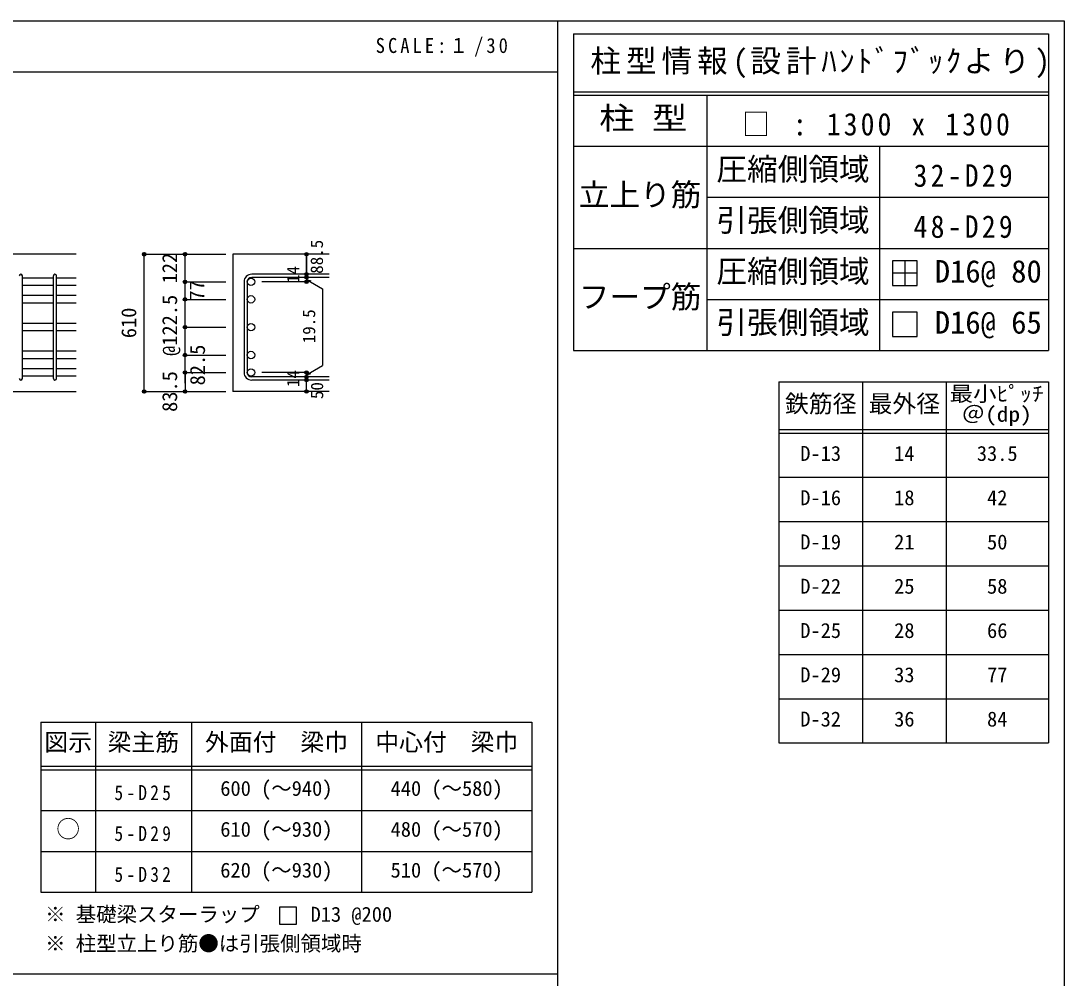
# Model space of a CAD drawing. Units: millimetres at full size, sheet at 1:30, with parts at other scales. Extents: x -5973 to 5954, y -4195 to 4201.
# Drawn here: x 1359 to 5954, y -15 to 4201 of the extents above; entities that cross this region are included whole.
import ezdxf
from ezdxf.enums import TextEntityAlignment as Align

# ---------------------------------------------------------------- set-up
doc = ezdxf.new("R2010")
doc.units = ezdxf.units.MM
doc.header["$LTSCALE"] = 30
doc.header["$PDMODE"] = 32
doc.header["$PDSIZE"] = 15
for name, color, linetype in [('0-1_躯体線', 2, 'Continuous'), ('0-5_基礎梁筋', 7, 'Continuous'), ('0-6_スタラップ筋', 7, 'Continuous'), ('0-D_寸法', 4, 'Continuous'), ('6-7_文字', 7, 'Continuous'), ('6-E_枠', 7, 'Continuous'), ('7-1', 7, 'Continuous'), ('7-7_文字', 7, 'Continuous'), ('F-0_枠', 6, 'Continuous')]:
    doc.layers.add(name, color=color, linetype=linetype)
doc.styles.add('ＭＳ ゴシック', font='')
doc.styles.get('ＭＳ ゴシック').set_extended_font_data('MS Gothic')

msp = doc.modelspace()

# ---------------------------------------------------------------- linework, layer by layer
at = {"layer": '0-1_躯体線'}
for p, q in [((1602.44, 3173.3), (-97.56, 3173.3)), ((2717.44, 3173.3), (2292.44, 3173.3)), ((2292.44, 3173.3), (2292.44, 2568.8)), ((1202.44, 2568.8), (1602.44, 2568.8)), ((2717.44, 2568.8), (2292.44, 2568.8))]:
    msp.add_line(p, q, dxfattribs=at)
at = {"layer": '0-5_基礎梁筋'}
for p, q in [((1502.44, 3068.1), (1366.44, 3068.1)), ((1502.44, 3035.1), (1366.44, 3035.1)), ((1602.44, 3068.1), (1516.44, 3068.1)), ((1602.44, 3035.1), (1516.44, 3035.1)), ((1502.44, 2991.1), (1366.44, 2991.1)), ((1602.44, 2991.1), (1516.44, 2991.1)), ((1502.44, 2958.1), (1366.44, 2958.1)), ((1602.44, 2958.1), (1516.44, 2958.1)), ((1502.44, 2868.45), (1366.44, 2868.45)), ((1602.44, 2868.45), (1516.44, 2868.45)), ((1502.44, 2835.45), (1366.44, 2835.45)), ((1602.44, 2835.45), (1516.44, 2835.45)), ((1502.44, 2745.8), (1366.44, 2745.8)), ((1502.44, 2712.8), (1366.44, 2712.8)), ((1602.44, 2745.8), (1516.44, 2745.8)), ((1602.44, 2712.8), (1516.44, 2712.8)), ((1502.44, 2668.8), (1366.44, 2668.8)), ((1602.44, 2668.8), (1516.44, 2668.8)), ((1502.44, 2635.8), (1366.44, 2635.8)), ((1602.44, 2635.8), (1516.44, 2635.8))]:
    msp.add_line(p, q, dxfattribs=at)
at = {"layer": '0-5_基礎梁筋', "color": 3}
for centre in [(2372.94, 3051.6), (2372.94, 2974.6), (2372.94, 2851.95), (2372.94, 2729.3), (2372.94, 2652.3)]:
    msp.add_circle(centre, 16.5, dxfattribs=at)
at = {"layer": '0-6_スタラップ筋'}
for p, q in [((2717.44, 3085.1), (2375.94, 3085.1)), ((1366.44, 2625.8), (1366.44, 3078.1)), ((1502.44, 2625.8), (1502.44, 3078.1)), ((1516.44, 2625.8), (1516.44, 3078.1)), ((2342.44, 3051.6), (2342.44, 2652.3)), ((2356.44, 3051.6), (2356.44, 2652.3)), ((2717.44, 3071.1), (2375.94, 3071.1)), ((2717.44, 2632.8), (2375.94, 2632.8)), ((2717.44, 2618.8), (2375.94, 2618.8))]:
    msp.add_line(p, q, dxfattribs=at)
for centre, radius, start, end in [((1359.44, 3078.1), 7, 0, 180), ((1509.44, 3078.1), 7, 0, 180), ((2375.94, 3051.6), 33.5, 90, 180), ((2375.94, 3051.6), 19.5, 90, 180), ((1359.44, 2625.8), 7, 180, 0), ((1509.44, 2625.8), 7, 180, 0), ((2375.94, 2652.3), 33.5, 180, 270), ((2375.94, 2652.3), 19.5, 180, 270)]:
    msp.add_arc(centre, radius, start, end, dxfattribs=at)
at = {"layer": '0-D_寸法'}
for p, q in [((1902.44, 3173.3), (2082.44, 3173.3)), ((1902.44, 3173.3), (2082.44, 3173.3)), ((1902.44, 2568.8), (1902.44, 3173.3)), ((1902.44, 2568.8), (1902.44, 3173.3)), ((2082.44, 3173.3), (2262.44, 3173.3)), ((2082.44, 3173.3), (2262.44, 3173.3)), ((2617.44, 3071.1), (2617.44, 3085.1)), ((2082.44, 3051.6), (2262.44, 3051.6)), ((2082.44, 3051.6), (2262.44, 3051.6)), ((2617.44, 3051.6), (2421.35, 3051.6)), ((2617.44, 3071.1), (2617.44, 3051.6)), ((2617.44, 3061.35), (2636.76, 3056.18)), ((2617.44, 3061.35), (2687.5, 3020.9)), ((2687.5, 3020.9), (2687.5, 2683)), ((2082.44, 2974.6), (2262.44, 2974.6)), ((2082.44, 2974.6), (2262.44, 2974.6)), ((2082.44, 2652.3), (2082.44, 2974.6)), ((2082.44, 2851.95), (2262.44, 2851.95)), ((2082.44, 2729.3), (2262.44, 2729.3)), ((2617.44, 2642.55), (2687.5, 2683)), ((2082.44, 2652.3), (2262.44, 2652.3)), ((2617.44, 2652.3), (2421.35, 2652.3)), ((2617.44, 2632.8), (2617.44, 2652.3)), ((2617.44, 2642.55), (2636.76, 2647.73)), ((2617.44, 2618.8), (2617.44, 2632.8)), ((2617.44, 2568.8), (2617.44, 2618.8)), ((1902.44, 2568.8), (2082.44, 2568.8)), ((2082.44, 2568.8), (2262.44, 2568.8))]:
    msp.add_line(p, q, dxfattribs=at)
for points in [[(2082.44, 2974.6), (2082.44, 3051.6), (2082.44, 3173.3)], [(2617.44, 3173.3), (2617.44, 3085.1), (2617.44, 3173.3)], [(2082.44, 2604.83), (2082.44, 2652.3), (2082.44, 2568.8)]]:
    msp.add_lwpolyline(points, dxfattribs=at)
for centre, radius in [((1902.44, 3173.3), 8), ((1902.44, 3173.3), 7.2), ((1902.44, 3173.3), 6.4), ((1902.44, 3173.3), 5.6), ((1902.44, 3173.3), 4.8), ((1902.44, 3173.3), 4), ((1902.44, 3173.3), 3.2), ((1902.44, 3173.3), 2.4), ((1902.44, 3173.3), 1.6), ((1902.44, 3173.3), 0.8), ((2082.44, 3173.3), 8), ((2082.44, 3173.3), 7.2), ((2082.44, 3173.3), 6.4), ((2082.44, 3173.3), 5.6), ((2082.44, 3173.3), 4.8), ((2082.44, 3173.3), 4), ((2082.44, 3173.3), 3.2), ((2082.44, 3173.3), 2.4), ((2082.44, 3173.3), 1.6), ((2082.44, 3173.3), 0.8), ((2617.44, 3173.3), 4), ((2617.44, 3173.3), 3.6), ((2617.44, 3173.3), 3.2), ((2617.44, 3173.3), 2.8), ((2617.44, 3173.3), 2.4), ((2617.44, 3173.3), 2), ((2617.44, 3173.3), 1.6), ((2617.44, 3173.3), 1.2), ((2617.44, 3173.3), 0.8), ((2617.44, 3173.3), 0.4), ((2617.44, 3085.1), 4), ((2617.44, 3085.1), 3.6), ((2617.44, 3085.1), 3.2), ((2617.44, 3085.1), 2.8), ((2617.44, 3085.1), 2.4), ((2617.44, 3085.1), 2), ((2617.44, 3085.1), 1.6), ((2617.44, 3085.1), 1.2), ((2617.44, 3085.1), 0.8), ((2617.44, 3085.1), 0.4), ((2082.44, 3051.6), 8), ((2082.44, 3051.6), 7.2), ((2082.44, 3051.6), 6.4), ((2082.44, 3051.6), 5.6), ((2082.44, 3051.6), 4.8), ((2082.44, 3051.6), 4), ((2082.44, 3051.6), 3.2), ((2082.44, 3051.6), 2.4), ((2082.44, 3051.6), 1.6), ((2082.44, 3051.6), 0.8), ((2617.44, 3071.1), 4), ((2617.44, 3051.6), 4), ((2617.44, 3071.1), 3.6), ((2617.44, 3051.6), 3.6), ((2617.44, 3071.1), 3.2), ((2617.44, 3051.6), 3.2), ((2617.44, 3071.1), 2.8), ((2617.44, 3051.6), 2.8), ((2617.44, 3071.1), 2.4), ((2617.44, 3051.6), 2.4), ((2617.44, 3071.1), 2), ((2617.44, 3051.6), 2), ((2617.44, 3071.1), 1.6), ((2617.44, 3051.6), 1.6), ((2617.44, 3071.1), 1.2), ((2617.44, 3051.6), 1.2), ((2617.44, 3071.1), 0.8), ((2617.44, 3051.6), 0.8), ((2617.44, 3071.1), 0.4), ((2617.44, 3051.6), 0.4), ((2082.44, 2974.6), 8), ((2082.44, 2974.6), 7.2), ((2082.44, 2974.6), 6.4), ((2082.44, 2974.6), 5.6), ((2082.44, 2974.6), 4.8), ((2082.44, 2974.6), 4), ((2082.44, 2974.6), 3.2), ((2082.44, 2974.6), 2.4), ((2082.44, 2974.6), 1.6), ((2082.44, 2974.6), 0.8), ((2082.44, 2851.95), 8), ((2082.44, 2851.95), 7.2), ((2082.44, 2851.95), 6.4), ((2082.44, 2851.95), 5.6), ((2082.44, 2851.95), 4.8), ((2082.44, 2851.95), 4), ((2082.44, 2851.95), 3.2), ((2082.44, 2851.95), 2.4), ((2082.44, 2851.95), 1.6), ((2082.44, 2851.95), 0.8), ((2082.44, 2729.3), 8), ((2082.44, 2729.3), 7.2), ((2082.44, 2729.3), 6.4), ((2082.44, 2729.3), 5.6), ((2082.44, 2729.3), 4.8), ((2082.44, 2729.3), 4), ((2082.44, 2729.3), 3.2), ((2082.44, 2729.3), 2.4), ((2082.44, 2729.3), 1.6), ((2082.44, 2729.3), 0.8), ((2082.44, 2652.3), 8), ((2082.44, 2652.3), 7.2), ((2082.44, 2652.3), 6.4), ((2082.44, 2652.3), 5.6), ((2082.44, 2652.3), 4.8), ((2082.44, 2652.3), 4), ((2082.44, 2652.3), 3.2), ((2082.44, 2652.3), 2.4), ((2082.44, 2652.3), 1.6), ((2082.44, 2652.3), 0.8), ((2617.44, 2652.3), 4), ((2617.44, 2632.8), 4), ((2617.44, 2618.8), 4), ((2617.44, 2652.3), 3.6), ((2617.44, 2632.8), 3.6), ((2617.44, 2618.8), 3.6), ((2617.44, 2652.3), 3.2), ((2617.44, 2632.8), 3.2), ((2617.44, 2618.8), 3.2), ((2617.44, 2652.3), 2.8), ((2617.44, 2632.8), 2.8), ((2617.44, 2618.8), 2.8), ((2617.44, 2652.3), 2.4), ((2617.44, 2632.8), 2.4), ((2617.44, 2618.8), 2.4), ((2617.44, 2652.3), 2), ((2617.44, 2632.8), 2), ((2617.44, 2618.8), 2), ((2617.44, 2652.3), 1.6), ((2617.44, 2632.8), 1.6), ((2617.44, 2618.8), 1.6), ((2617.44, 2652.3), 1.2), ((2617.44, 2632.8), 1.2), ((2617.44, 2618.8), 1.2), ((2617.44, 2652.3), 0.8), ((2617.44, 2632.8), 0.8), ((2617.44, 2618.8), 0.8), ((2617.44, 2652.3), 0.4), ((2617.44, 2632.8), 0.4), ((2617.44, 2618.8), 0.4), ((1902.44, 2568.8), 7.2), ((1902.44, 2568.8), 6.4), ((1902.44, 2568.8), 5.6), ((1902.44, 2568.8), 4.8), ((2082.44, 2568.8), 7.2), ((2082.44, 2568.8), 6.4), ((2082.44, 2568.8), 5.6), ((2082.44, 2568.8), 4.8), ((1902.44, 2568.8), 4), ((1902.44, 2568.8), 3.2), ((1902.44, 2568.8), 2.4), ((1902.44, 2568.8), 1.6), ((1902.44, 2568.8), 0.8), ((2082.44, 2568.8), 4), ((2082.44, 2568.8), 3.2), ((2082.44, 2568.8), 2.4), ((2082.44, 2568.8), 1.6), ((2082.44, 2568.8), 0.8), ((2617.44, 2568.8), 4), ((2617.44, 2568.8), 3.6), ((2617.44, 2568.8), 3.2), ((2617.44, 2568.8), 2.8), ((2617.44, 2568.8), 2.4), ((2617.44, 2568.8), 2), ((2617.44, 2568.8), 1.6), ((2617.44, 2568.8), 1.2), ((2617.44, 2568.8), 0.8), ((2617.44, 2568.8), 0.4)]:
    msp.add_circle(centre, radius, dxfattribs=at)
at = {"layer": '0-D_寸法', "color": 7}
for p in [(1902.44, 3173.3), (2082.44, 3173.3), (2617.44, 3173.3), (2617.44, 3085.1), (2617.44, 3071.1), (2082.44, 3051.6), (2617.44, 3051.6), (2082.44, 2974.6), (2082.44, 2851.95), (2082.44, 2729.3), (2082.44, 2652.3), (2617.44, 2652.3), (2617.44, 2652.3), (2617.44, 2632.8), (2617.44, 2618.8), (1902.44, 2568.8), (2082.44, 2568.8), (2617.44, 2568.8)]:
    msp.add_point(p, dxfattribs=at)
at = {"layer": '6-7_文字'}
msp.add_lwpolyline([(2498.25, 222.78), (2573.25, 222.78), (2573.25, 297.78), (2498.25, 297.78)], close=True, dxfattribs=at)
at = {"layer": '6-E_枠', "color": 3}
for p, q in [((1447.71, 1112.77), (1447.71, 362.77)), ((1447.71, 1112.77), (3610.24, 1112.77)), ((3610.24, 1112.77), (3610.24, 362.77)), ((1447.71, 362.77), (3610.24, 362.77))]:
    msp.add_line(p, q, dxfattribs=at)
at = {"layer": '6-E_枠'}
for p, q in [((1687.71, 1112.77), (1687.71, 362.77)), ((2110.24, 1112.77), (2110.24, 362.77)), ((2860.24, 1112.77), (2860.24, 362.77)), ((1447.71, 917.77), (3610.24, 917.77)), ((1447.71, 902.77), (3610.24, 902.77)), ((1447.71, 722.77), (3610.24, 722.77)), ((1447.71, 542.77), (3610.24, 542.77))]:
    msp.add_line(p, q, dxfattribs=at)
at = {"layer": '7-1', "color": 3}
for p, q in [((3793.07, 4143.88), (5884.63, 4143.88)), ((3793.07, 4143.88), (3793.07, 2748.88)), ((5884.63, 4143.88), (5884.63, 2748.88)), ((3793.07, 2748.88), (5884.63, 2748.88)), ((4697.91, 2610.68), (5884.63, 2610.68)), ((5884.63, 2610.68), (5884.63, 1020.68))]:
    msp.add_line(p, q, dxfattribs=at)
at = {"layer": '7-1'}
for p, q in [((3793.07, 3888.88), (5884.63, 3888.88)), ((3793.07, 3873.88), (5884.63, 3873.88)), ((4379.78, 3873.88), (4379.78, 2748.88)), ((3793.07, 3648.88), (5884.63, 3648.88)), ((5140.27, 3648.88), (5140.27, 2748.88)), ((4379.78, 3423.88), (5884.63, 3423.88)), ((3793.07, 3198.88), (5884.63, 3198.88)), ((4379.78, 2973.88), (5884.63, 2973.88)), ((5066.27, 2610.68), (5066.27, 1020.68)), ((5434.63, 2610.68), (5434.63, 1020.68)), ((4697.91, 2400.68), (5884.63, 2400.68)), ((4697.91, 2385.68), (5884.63, 2385.68)), ((4697.91, 2190.68), (5884.63, 2190.68)), ((4697.91, 1995.68), (5884.63, 1995.68)), ((4697.91, 1800.68), (5884.63, 1800.68)), ((4697.91, 1605.68), (5884.63, 1605.68)), ((4697.91, 1410.68), (5884.63, 1410.68)), ((4697.91, 1215.68), (5884.63, 1215.68))]:
    msp.add_line(p, q, dxfattribs=at)
at = {"layer": '7-1', "color": 3}
msp.add_lwpolyline([(4697.91, 2610.68), (4697.91, 1020.68), (5884.63, 1020.68)], dxfattribs=at)
at = {"layer": '7-7_文字', "color": 3}
for p, q in [((5198.84, 3143.77), (5198.84, 3035.77)), ((5306.84, 3143.77), (5198.84, 3143.77)), ((5252.84, 3143.77), (5252.84, 3035.77)), ((5306.84, 3035.77), (5306.84, 3143.77)), ((5306.84, 3089.77), (5198.84, 3089.77)), ((5198.84, 3035.77), (5306.84, 3035.77)), ((5198.84, 2918.77), (5198.84, 2810.77)), ((5306.84, 2918.77), (5198.84, 2918.77)), ((5306.84, 2810.77), (5306.84, 2918.77)), ((5198.84, 2810.77), (5306.84, 2810.77))]:
    msp.add_line(p, q, dxfattribs=at)
at = {"layer": 'F-0_枠'}
for p, q in [((-5972.88, 4201.15), (5954.1, 4201.15)), ((3723.6, -4195.24), (3723.6, 4201.15)), ((5954.1, 4201.15), (5954.1, -4195.24))]:
    msp.add_line(p, q, dxfattribs=at)
at = {"layer": 'F-0_枠', "color": 2}
for p, q in [((-5972.88, 3976.15), (3723.6, 3976.15)), ((3723.6, 2.95), (-5972.88, 2.95))]:
    msp.add_line(p, q, dxfattribs=at)

# ---------------------------------------------------------------- texts
at = {"layer": '0-D_寸法', "style": 'ＭＳ ゴシック'}
for s, height, p in [('88.5', 54.99, (2706.51, 3087.18)), ('122', 65.98, (2067.44, 3044.95)), ('14', 54.99, (2602.21, 3046.44)), ('77', 65.98, (2187.62, 2969.19)), ('@122.5', 65.98, (2067.44, 2725.3)), ('610', 65.98, (1887.44, 2803.55)), ('19.5', 54.99, (2672.3, 2781.14)), ('82.5', 65.98, (2190.19, 2595.64)), ('83.5', 65.98, (2067.44, 2478.8)), ('14', 54.99, (2602.18, 2588.12)), ('50', 54.99, (2707.44, 2535.3))]:
    msp.add_text(s, height=height, rotation=90, dxfattribs=at).set_placement(p, align=Align.BOTTOM_LEFT)
at = {"layer": '6-7_文字', "color": 2, "style": 'ＭＳ ゴシック'}
for s, p in [('図示', (1462.71, 962.77)), ('梁主筋', (1741.48, 962.77)), ('外面付\u3000梁巾', (2170.24, 962.77)), ('中心付\u3000梁巾', (2920.24, 962.77)), ('○', (1515.21, 580.27))]:
    msp.add_text(s, height=76.98, dxfattribs=at).set_placement(p, align=Align.BOTTOM_LEFT)
at = {"layer": '6-7_文字', "style": 'ＭＳ ゴシック'}
for s, p in [('600 (～940)', (2237.74, 767.77)), ('440 (～580)', (2987.74, 767.77)), ('610 (～930)', (2237.74, 587.77)), ('480 (～570)', (2987.74, 587.77)), ('620 (～930)', (2237.74, 407.77)), ('510 (～570)', (2987.74, 407.77)), ('※ 基礎梁スターラップ     D13 @200', (1466.27, 213.19)), ('※ 柱型立上り筋●は引張側領域時', (1466.27, 84.68))]:
    msp.add_text(s, height=65.98, dxfattribs=at).set_placement(p, align=Align.BOTTOM_LEFT)
at = {"layer": '6-7_文字', "color": 2, "insert": (2922.26, 4043.65), "char_height": 65.98, "attachment_point": 7, "style": 'ＭＳ ゴシック'}
msp.add_mtext('\\T1.34;\\W0.9;SCALE:１/30', dxfattribs=at)
at = {"layer": '6-7_文字', "char_height": 65.98, "attachment_point": 7, "style": 'ＭＳ ゴシック'}
for s, insert in [('\\T1.38;\\W0.85;5-D25', (1771.48, 767.77)), ('\\T1.38;\\W0.85;5-D29', (1771.48, 587.77)), ('\\T1.38;\\W0.85;5-D32', (1771.48, 407.77))]:
    msp.add_mtext(s, dxfattribs=dict(at, insert=insert))
at = {"layer": '7-7_文字', "color": 2, "style": 'ＭＳ ゴシック', "width": 1.15}
for s, height, p in [('柱 型', 98.97, (3906.42, 3693.88)), ('最小ﾋﾟｯﾁ', 65.98, (5449.63, 2505.68)), ('＠(dp)', 65.98, (5502.13, 2415.68))]:
    msp.add_text(s, height=height, dxfattribs=at).set_placement(p, align=Align.BOTTOM_LEFT)
at = {"layer": '7-7_文字', "color": 2, "style": 'ＭＳ ゴシック'}
for s, height, p in [('圧縮側領域', 98.97, (4422.53, 3468.88)), ('立上り筋', 98.97, (3816.42, 3356.38)), ('引張側領域', 98.97, (4422.53, 3243.88)), ('圧縮側領域', 98.97, (4422.53, 3018.88)), ('   D16@ 80', 98.97, (5182.45, 3018.88)), ('フープ筋', 98.97, (3816.42, 2906.38)), ('引張側領域', 98.97, (4422.53, 2793.88)), ('   D16@ 65', 98.97, (5182.45, 2793.88)), ('鉄筋径', 76.98, (4724.59, 2453.18)), ('最外径', 76.98, (5092.95, 2453.18))]:
    msp.add_text(s, height=height, dxfattribs=at).set_placement(p, align=Align.BOTTOM_LEFT)
at = {"layer": '7-7_文字', "style": 'ＭＳ ゴシック'}
for s, p in [('D-13', (4792.09, 2243.18)), ('14', (5205.45, 2243.18)), ('33.5', (5569.63, 2243.18)), ('D-16', (4792.09, 2048.18)), ('18', (5205.45, 2048.18)), ('42', (5614.63, 2048.18)), ('D-19', (4792.09, 1853.18)), ('21', (5205.45, 1853.18)), ('50', (5614.63, 1853.18)), ('D-22', (4792.09, 1658.18)), ('25', (5205.45, 1658.18)), ('58', (5614.63, 1658.18)), ('D-25', (4792.09, 1463.18)), ('28', (5205.45, 1463.18)), ('66', (5614.63, 1463.18)), ('D-29', (4792.09, 1268.18)), ('33', (5205.45, 1268.18)), ('77', (5614.63, 1268.18)), ('D-32', (4792.09, 1073.18)), ('36', (5205.45, 1073.18)), ('84', (5614.63, 1073.18))]:
    msp.add_text(s, height=65.98, dxfattribs=at).set_placement(p, align=Align.BOTTOM_LEFT)
at = {"layer": '7-7_文字', "color": 2, "char_height": 98.97, "attachment_point": 7, "style": 'ＭＳ ゴシック'}
for s, insert in [('\\T1.16;柱型情報(設計ﾊﾝﾄﾞﾌﾞｯｸより)', (3867.6, 3948.88)), ('\\T1.23;\\W0.9;□\\~:\\~1300\\~x\\~1300', (4535.95, 3693.88)), ('\\T1.24;\\W0.9;32-D29', (5291.2, 3468.88)), ('\\T1.24;\\W0.9;48-D29', (5291.2, 3243.88))]:
    msp.add_mtext(s, dxfattribs=dict(at, insert=insert))

doc.saveas('drawing.dxf')
